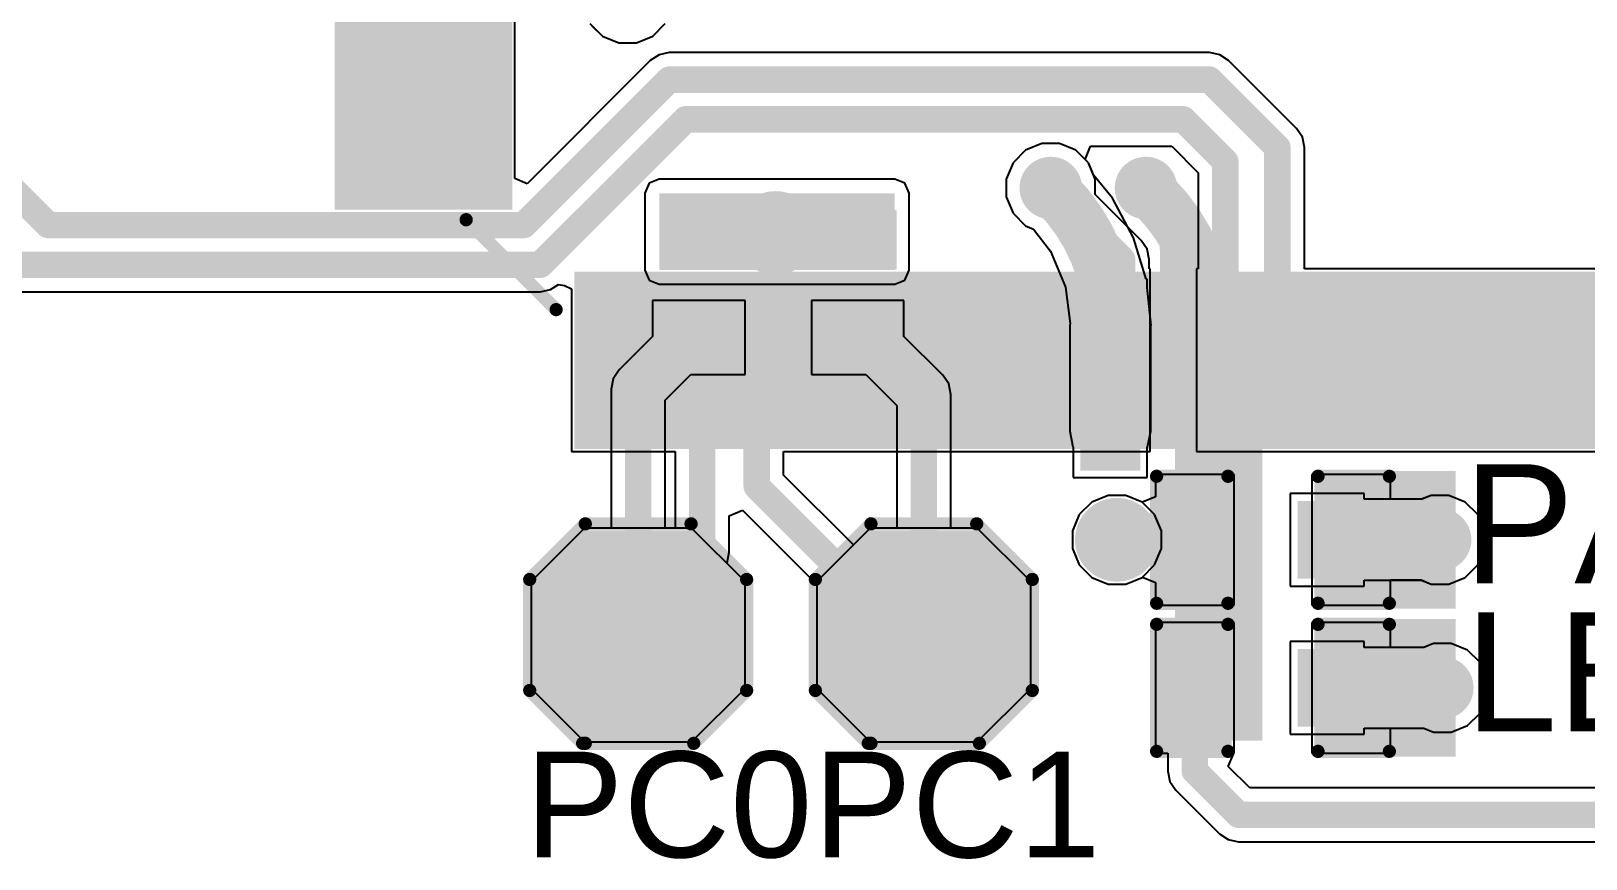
# Model space of a CAD drawing. Header units: millimetres. Extents: x -0.2 to 45, y 0 to 49.7.
# Drawn here: x 9 to 23.93, y 12.83 to 20.79 of the extents above; entities that cross this region are included whole.
import ezdxf

# ---------------------------------------------------------------- set-up
doc = ezdxf.new("R2010")
doc.units = ezdxf.units.MM
for name, color, linetype in [('BottomLayer', 5, 'Continuous'), ('BottomPaste', 16, 'Continuous'), ('BottomSolder', 6, 'Continuous'), ('MultiLayer', 9, 'Continuous'), ('PadHoleLayer', 156, 'Continuous'), ('TopLayer', 1, 'Continuous'), ('TopOverlay', 2, 'Continuous'), ('TopPaste', 8, 'Continuous'), ('TopSolder', 216, 'Continuous'), ('ViaHoleLayer', 16, 'Continuous')]:
    doc.layers.add(name, color=color, linetype=linetype)
doc.styles.add('Arial', font='', dxfattribs={"height": 0.2})
doc.styles.get('Arial').set_extended_font_data('Arial')

# ---------------------------------------------------------------- blocks, each defined once
blk = doc.blocks.new('T____P______TH_1_8___H_________0_92___11')
at = {"layer": 'BottomLayer'}
blk.add_hatch(color=5, dxfattribs=at).paths.add_polyline_path([(0.45, 0.9), (-0.45, 0.9), (-0.9, 0.45), (-0.9, -0.45), (-0.45, -0.9), (0.45, -0.9), (0.9, -0.45), (0.9, 0.45)])
at = {"layer": 'BottomSolder'}
blk.add_hatch(color=6, dxfattribs=at).paths.add_polyline_path([(0.501, 1.002), (-0.501, 1.002), (-1.002, 0.501), (-1.002, -0.501), (-0.501, -1.002), (0.501, -1.002), (1.002, -0.501), (1.002, 0.501)])
at = {"layer": 'MultiLayer'}
blk.add_hatch(color=9, dxfattribs=at).paths.add_polyline_path([(0.45, 0.9), (-0.45, 0.9), (-0.9, 0.45), (-0.9, -0.45), (-0.45, -0.9), (0.45, -0.9), (0.9, -0.45), (0.9, 0.45)])
at = {"layer": 'PadHoleLayer'}
h = blk.add_hatch(color=156, dxfattribs=at)
edge = h.paths.add_edge_path()
edge.add_arc((0, 0), 0.46, 0, 360)
at = {"layer": 'TopLayer'}
blk.add_hatch(color=1, dxfattribs=at).paths.add_polyline_path([(0.45, 0.9), (-0.45, 0.9), (-0.9, 0.45), (-0.9, -0.45), (-0.45, -0.9), (0.45, -0.9), (0.9, -0.45), (0.9, 0.45)])
at = {"layer": 'TopSolder'}
blk.add_hatch(color=216, dxfattribs=at).paths.add_polyline_path([(0.501, 1.002), (-0.501, 1.002), (-1.002, 0.501), (-1.002, -0.501), (-0.501, -1.002), (0.501, -1.002), (1.002, -0.501), (1.002, 0.501)])
at = {"layer": 'TopOverlay', "const_width": 0.127}
for points in [[(-1.041, 0.533), (-0.508, 1.067)], [(-0.508, 1.067), (0.508, 1.067)], [(0.508, 1.067), (1.041, 0.533)], [(-1.041, -0.533), (-1.041, 0.533)], [(1.041, -0.533), (1.041, 0.533)], [(-1.041, -0.533), (-0.533, -1.041)], [(0.533, -1.041), (1.041, -0.533)], [(-0.508, -1.041), (0.533, -1.041)]]:
    blk.add_lwpolyline(points, dxfattribs=at)
at = {"layer": 'TopOverlay', "const_width": 0.0635}
for points in [[(-0.54, 1.067, 1), (-0.476, 1.067, 1)], [(-0.54, 1.067, 1), (-0.476, 1.067, 1)], [(0.476, 1.067, 1), (0.54, 1.067, 1)], [(0.476, 1.067, 1), (0.54, 1.067, 1)], [(-1.073, 0.533, 1), (-1.01, 0.533, 1)], [(-1.073, 0.533, 1), (-1.01, 0.533, 1)], [(1.01, 0.533, 1), (1.073, 0.533, 1)], [(1.01, 0.533, 1), (1.073, 0.533, 1)], [(-1.073, -0.533, 1), (-1.01, -0.533, 1)], [(-1.073, -0.533, 1), (-1.01, -0.533, 1)], [(1.01, -0.533, 1), (1.073, -0.533, 1)], [(1.01, -0.533, 1), (1.073, -0.533, 1)], [(-0.565, -1.041, 1), (-0.502, -1.041, 1)], [(-0.54, -1.041, 1), (-0.476, -1.041, 1)], [(0.502, -1.041, 1), (0.565, -1.041, 1)], [(0.502, -1.041, 1), (0.565, -1.041, 1)]]:
    blk.add_lwpolyline(points, format="xyb", close=True, dxfattribs=at)
blk = doc.blocks.new('T____P______TH_1_8___H_________0_92___12')
at = {"layer": 'BottomLayer'}
blk.add_hatch(color=5, dxfattribs=at).paths.add_polyline_path([(0.45, 0.9), (-0.45, 0.9), (-0.9, 0.45), (-0.9, -0.45), (-0.45, -0.9), (0.45, -0.9), (0.9, -0.45), (0.9, 0.45)])
at = {"layer": 'BottomSolder'}
blk.add_hatch(color=6, dxfattribs=at).paths.add_polyline_path([(0.501, 1.002), (-0.501, 1.002), (-1.002, 0.501), (-1.002, -0.501), (-0.501, -1.002), (0.501, -1.002), (1.002, -0.501), (1.002, 0.501)])
at = {"layer": 'MultiLayer'}
blk.add_hatch(color=9, dxfattribs=at).paths.add_polyline_path([(0.45, 0.9), (-0.45, 0.9), (-0.9, 0.45), (-0.9, -0.45), (-0.45, -0.9), (0.45, -0.9), (0.9, -0.45), (0.9, 0.45)])
at = {"layer": 'PadHoleLayer'}
h = blk.add_hatch(color=156, dxfattribs=at)
edge = h.paths.add_edge_path()
edge.add_arc((0, 0), 0.46, 0, 360)
at = {"layer": 'TopLayer'}
blk.add_hatch(color=1, dxfattribs=at).paths.add_polyline_path([(0.45, 0.9), (-0.45, 0.9), (-0.9, 0.45), (-0.9, -0.45), (-0.45, -0.9), (0.45, -0.9), (0.9, -0.45), (0.9, 0.45)])
at = {"layer": 'TopSolder'}
blk.add_hatch(color=216, dxfattribs=at).paths.add_polyline_path([(0.501, 1.002), (-0.501, 1.002), (-1.002, 0.501), (-1.002, -0.501), (-0.501, -1.002), (0.501, -1.002), (1.002, -0.501), (1.002, 0.501)])
at = {"layer": 'TopOverlay', "const_width": 0.127}
for points in [[(-1.041, 0.533), (-0.508, 1.067)], [(-0.508, 1.067), (0.508, 1.067)], [(0.508, 1.067), (1.041, 0.533)], [(-1.041, -0.533), (-1.041, 0.533)], [(1.041, -0.533), (1.041, 0.533)], [(-1.041, -0.533), (-0.533, -1.041)], [(0.533, -1.041), (1.041, -0.533)], [(-0.508, -1.041), (0.533, -1.041)]]:
    blk.add_lwpolyline(points, dxfattribs=at)
at = {"layer": 'TopOverlay', "const_width": 0.0635}
for points in [[(-0.54, 1.067, 1), (-0.476, 1.067, 1)], [(-0.54, 1.067, 1), (-0.476, 1.067, 1)], [(0.476, 1.067, 1), (0.54, 1.067, 1)], [(0.476, 1.067, 1), (0.54, 1.067, 1)], [(-1.073, 0.533, 1), (-1.01, 0.533, 1)], [(-1.073, 0.533, 1), (-1.01, 0.533, 1)], [(1.01, 0.533, 1), (1.073, 0.533, 1)], [(1.01, 0.533, 1), (1.073, 0.533, 1)], [(-1.073, -0.533, 1), (-1.01, -0.533, 1)], [(-1.073, -0.533, 1), (-1.01, -0.533, 1)], [(1.01, -0.533, 1), (1.073, -0.533, 1)], [(1.01, -0.533, 1), (1.073, -0.533, 1)], [(-0.565, -1.041, 1), (-0.502, -1.041, 1)], [(-0.54, -1.041, 1), (-0.476, -1.041, 1)], [(0.502, -1.041, 1), (0.565, -1.041, 1)], [(0.502, -1.041, 1), (0.565, -1.041, 1)]]:
    blk.add_lwpolyline(points, format="xyb", close=True, dxfattribs=at)
blk = doc.blocks.new('R___0402_B_13')
at = {"layer": 'BottomLayer'}
for points in [[(-0.241, 0.318), (-0.241, -0.318), (-0.699, -0.318), (-0.699, 0.318)], [(0.699, 0.318), (0.699, -0.318), (0.241, -0.318), (0.241, 0.318)]]:
    blk.add_hatch(color=5, dxfattribs=at).paths.add_polyline_path(points)
at = {"layer": 'BottomPaste'}
for points in [[(-0.241, 0.318), (-0.241, -0.318), (-0.699, -0.318), (-0.699, 0.318)], [(0.699, 0.318), (0.699, -0.318), (0.241, -0.318), (0.241, 0.318)]]:
    blk.add_hatch(color=16, dxfattribs=at).paths.add_polyline_path(points)
at = {"layer": 'BottomSolder'}
for points in [[(-0.186, 0.373), (-0.186, -0.373), (-0.754, -0.373), (-0.754, 0.373)], [(0.754, 0.373), (0.754, -0.373), (0.186, -0.373), (0.186, 0.373)]]:
    blk.add_hatch(color=6, dxfattribs=at).paths.add_polyline_path(points)
blk = doc.blocks.new('R___0402_B_14')
at = {"layer": 'BottomLayer'}
for points in [[(-0.241, 0.318), (-0.241, -0.318), (-0.699, -0.318), (-0.699, 0.318)], [(0.699, 0.318), (0.699, -0.318), (0.241, -0.318), (0.241, 0.318)]]:
    blk.add_hatch(color=5, dxfattribs=at).paths.add_polyline_path(points)
at = {"layer": 'BottomPaste'}
for points in [[(-0.241, 0.318), (-0.241, -0.318), (-0.699, -0.318), (-0.699, 0.318)], [(0.699, 0.318), (0.699, -0.318), (0.241, -0.318), (0.241, 0.318)]]:
    blk.add_hatch(color=16, dxfattribs=at).paths.add_polyline_path(points)
at = {"layer": 'BottomSolder'}
for points in [[(-0.186, 0.373), (-0.186, -0.373), (-0.754, -0.373), (-0.754, 0.373)], [(0.754, 0.373), (0.754, -0.373), (0.186, -0.373), (0.186, 0.373)]]:
    blk.add_hatch(color=6, dxfattribs=at).paths.add_polyline_path(points)
blk = doc.blocks.new('TQFP_100_14_14__51')
at = {"layer": 'TopLayer'}
for points in [[(6.95, 3.65), (8.45, 3.65), (8.45, 3.35), (6.95, 3.35)], [(6.95, 3.15), (8.45, 3.15), (8.45, 2.85), (6.95, 2.85)], [(6.95, 2.65), (8.45, 2.65), (8.45, 2.35), (6.95, 2.35)], [(6.95, 2.15), (8.45, 2.15), (8.45, 1.85), (6.95, 1.85)], [(6.95, 1.65), (8.45, 1.65), (8.45, 1.35), (6.95, 1.35)], [(6.95, 1.15), (8.45, 1.15), (8.45, 0.85), (6.95, 0.85)], [(6.95, 0.65), (8.45, 0.65), (8.45, 0.35), (6.95, 0.35)], [(6.95, 0.15), (8.45, 0.15), (8.45, -0.15), (6.95, -0.15)], [(6.95, -0.35), (8.45, -0.35), (8.45, -0.65), (6.95, -0.65)], [(6.95, -0.85), (8.45, -0.85), (8.45, -1.15), (6.95, -1.15)], [(6.95, -1.35), (8.45, -1.35), (8.45, -1.65), (6.95, -1.65)], [(6.95, -1.85), (8.45, -1.85), (8.45, -2.15), (6.95, -2.15)], [(6.95, -2.35), (8.45, -2.35), (8.45, -2.65), (6.95, -2.65)], [(6.95, -2.85), (8.45, -2.85), (8.45, -3.15), (6.95, -3.15)], [(6.95, -3.35), (8.45, -3.35), (8.45, -3.65), (6.95, -3.65)], [(6.95, -3.85), (8.45, -3.85), (8.45, -4.15), (6.95, -4.15)], [(6.95, -4.35), (8.45, -4.35), (8.45, -4.65), (6.95, -4.65)], [(6.95, -4.85), (8.45, -4.85), (8.45, -5.15), (6.95, -5.15)], [(6.95, -5.35), (8.45, -5.35), (8.45, -5.65), (6.95, -5.65)], [(6.95, -5.85), (8.45, -5.85), (8.45, -6.15), (6.95, -6.15)], [(4.35, -8.45), (4.35, -6.95), (4.65, -6.95), (4.65, -8.45)], [(4.85, -8.45), (4.85, -6.95), (5.15, -6.95), (5.15, -8.45)], [(5.35, -8.45), (5.35, -6.95), (5.65, -6.95), (5.65, -8.45)], [(5.85, -8.45), (5.85, -6.95), (6.15, -6.95), (6.15, -8.45)]]:
    blk.add_hatch(color=1, dxfattribs=at).paths.add_polyline_path(points)
at = {"layer": 'TopPaste'}
for points in [[(6.95, 3.65), (8.45, 3.65), (8.45, 3.35), (6.95, 3.35)], [(6.95, 3.15), (8.45, 3.15), (8.45, 2.85), (6.95, 2.85)], [(6.95, 2.65), (8.45, 2.65), (8.45, 2.35), (6.95, 2.35)], [(6.95, 2.15), (8.45, 2.15), (8.45, 1.85), (6.95, 1.85)], [(6.95, 1.65), (8.45, 1.65), (8.45, 1.35), (6.95, 1.35)], [(6.95, 1.15), (8.45, 1.15), (8.45, 0.85), (6.95, 0.85)], [(6.95, 0.65), (8.45, 0.65), (8.45, 0.35), (6.95, 0.35)], [(6.95, 0.15), (8.45, 0.15), (8.45, -0.15), (6.95, -0.15)], [(6.95, -0.35), (8.45, -0.35), (8.45, -0.65), (6.95, -0.65)], [(6.95, -0.85), (8.45, -0.85), (8.45, -1.15), (6.95, -1.15)], [(6.95, -1.35), (8.45, -1.35), (8.45, -1.65), (6.95, -1.65)], [(6.95, -1.85), (8.45, -1.85), (8.45, -2.15), (6.95, -2.15)], [(6.95, -2.35), (8.45, -2.35), (8.45, -2.65), (6.95, -2.65)], [(6.95, -2.85), (8.45, -2.85), (8.45, -3.15), (6.95, -3.15)], [(6.95, -3.35), (8.45, -3.35), (8.45, -3.65), (6.95, -3.65)], [(6.95, -3.85), (8.45, -3.85), (8.45, -4.15), (6.95, -4.15)], [(6.95, -4.35), (8.45, -4.35), (8.45, -4.65), (6.95, -4.65)], [(6.95, -4.85), (8.45, -4.85), (8.45, -5.15), (6.95, -5.15)], [(6.95, -5.35), (8.45, -5.35), (8.45, -5.65), (6.95, -5.65)], [(6.95, -5.85), (8.45, -5.85), (8.45, -6.15), (6.95, -6.15)], [(4.35, -8.45), (4.35, -6.95), (4.65, -6.95), (4.65, -8.45)], [(4.85, -8.45), (4.85, -6.95), (5.15, -6.95), (5.15, -8.45)], [(5.35, -8.45), (5.35, -6.95), (5.65, -6.95), (5.65, -8.45)], [(5.85, -8.45), (5.85, -6.95), (6.15, -6.95), (6.15, -8.45)]]:
    blk.add_hatch(color=8, dxfattribs=at).paths.add_polyline_path(points)
at = {"layer": 'TopSolder'}
for points in [[(6.848, 3.752), (8.552, 3.752), (8.552, 3.248), (6.848, 3.248)], [(6.848, 3.252), (8.552, 3.252), (8.552, 2.748), (6.848, 2.748)], [(6.848, 2.752), (8.552, 2.752), (8.552, 2.248), (6.848, 2.248)], [(6.848, 2.252), (8.552, 2.252), (8.552, 1.748), (6.848, 1.748)], [(6.848, 1.752), (8.552, 1.752), (8.552, 1.248), (6.848, 1.248)], [(6.848, 1.252), (8.552, 1.252), (8.552, 0.748), (6.848, 0.748)], [(6.848, 0.752), (8.552, 0.752), (8.552, 0.248), (6.848, 0.248)], [(6.848, 0.252), (8.552, 0.252), (8.552, -0.252), (6.848, -0.252)], [(6.848, -0.248), (8.552, -0.248), (8.552, -0.752), (6.848, -0.752)], [(6.848, -0.748), (8.552, -0.748), (8.552, -1.252), (6.848, -1.252)], [(6.848, -1.248), (8.552, -1.248), (8.552, -1.752), (6.848, -1.752)], [(6.848, -1.748), (8.552, -1.748), (8.552, -2.252), (6.848, -2.252)], [(6.848, -2.248), (8.552, -2.248), (8.552, -2.752), (6.848, -2.752)], [(6.848, -2.748), (8.552, -2.748), (8.552, -3.252), (6.848, -3.252)], [(6.848, -3.248), (8.552, -3.248), (8.552, -3.752), (6.848, -3.752)], [(6.848, -3.748), (8.552, -3.748), (8.552, -4.252), (6.848, -4.252)], [(6.848, -4.248), (8.552, -4.248), (8.552, -4.752), (6.848, -4.752)], [(6.848, -4.748), (8.552, -4.748), (8.552, -5.252), (6.848, -5.252)], [(6.848, -5.248), (8.552, -5.248), (8.552, -5.752), (6.848, -5.752)], [(6.848, -5.748), (8.552, -5.748), (8.552, -6.252), (6.848, -6.252)], [(4.248, -8.552), (4.248, -6.848), (4.752, -6.848), (4.752, -8.552)], [(4.748, -8.552), (4.748, -6.848), (5.252, -6.848), (5.252, -8.552)], [(5.248, -8.552), (5.248, -6.848), (5.752, -6.848), (5.752, -8.552)], [(5.748, -8.552), (5.748, -6.848), (6.252, -6.848), (6.252, -8.552)]]:
    blk.add_hatch(color=216, dxfattribs=at).paths.add_polyline_path(points)
at = {"layer": 'TopOverlay', "const_width": 0.127}
blk.add_lwpolyline([(6.35, -7.29), (7.214, -6.426)], dxfattribs=at)
at = {"layer": 'TopOverlay', "const_width": 0.0635}
for points in [[(7.182, -6.426, 1), (7.245, -6.426, 1)], [(6.318, -7.29, 1), (6.382, -7.29, 1)]]:
    blk.add_lwpolyline(points, format="xyb", close=True, dxfattribs=at)
blk = doc.blocks.new('R___0402_B_62')
at = {"layer": 'BottomLayer'}
for points in [[(-0.241, 0.317), (-0.241, -0.318), (-0.699, -0.318), (-0.699, 0.317)], [(0.699, 0.317), (0.699, -0.318), (0.241, -0.318), (0.241, 0.317)]]:
    blk.add_hatch(color=5, dxfattribs=at).paths.add_polyline_path(points)
at = {"layer": 'BottomPaste'}
for points in [[(-0.241, 0.317), (-0.241, -0.318), (-0.699, -0.318), (-0.699, 0.317)], [(0.699, 0.317), (0.699, -0.318), (0.241, -0.318), (0.241, 0.317)]]:
    blk.add_hatch(color=16, dxfattribs=at).paths.add_polyline_path(points)
at = {"layer": 'BottomSolder'}
for points in [[(-0.186, 0.373), (-0.186, -0.373), (-0.754, -0.373), (-0.754, 0.373)], [(0.754, 0.373), (0.754, -0.373), (0.186, -0.373), (0.186, 0.373)]]:
    blk.add_hatch(color=6, dxfattribs=at).paths.add_polyline_path(points)
blk = doc.blocks.new('R___0402_B_63')
at = {"layer": 'BottomLayer'}
for points in [[(-0.241, 0.317), (-0.241, -0.318), (-0.699, -0.318), (-0.699, 0.317)], [(0.699, 0.317), (0.699, -0.318), (0.241, -0.318), (0.241, 0.317)]]:
    blk.add_hatch(color=5, dxfattribs=at).paths.add_polyline_path(points)
at = {"layer": 'BottomPaste'}
for points in [[(-0.241, 0.317), (-0.241, -0.318), (-0.699, -0.318), (-0.699, 0.317)], [(0.699, 0.317), (0.699, -0.318), (0.241, -0.318), (0.241, 0.317)]]:
    blk.add_hatch(color=16, dxfattribs=at).paths.add_polyline_path(points)
at = {"layer": 'BottomSolder'}
for points in [[(-0.186, 0.373), (-0.186, -0.373), (-0.754, -0.373), (-0.754, 0.373)], [(0.754, 0.373), (0.754, -0.373), (0.186, -0.373), (0.186, 0.373)]]:
    blk.add_hatch(color=6, dxfattribs=at).paths.add_polyline_path(points)
blk = doc.blocks.new('LED_0603_66')
at = {"layer": 'TopLayer'}
for points in [[(-1, 0.5), (-0.5, 0.5), (-0.5, -0.5), (-1, -0.5)], [(0.5, 0.5), (1, 0.5), (1, -0.5), (0.5, -0.5)]]:
    blk.add_hatch(color=1, dxfattribs=at).paths.add_polyline_path(points)
at = {"layer": 'TopOverlay'}
blk.add_hatch(color=2, dxfattribs=at).paths.add_polyline_path([(1.118, -0.66), (1.753, -0.66), (1.753, 0.66), (1.118, 0.66)])
at = {"layer": 'TopPaste'}
for points in [[(-1, 0.5), (-0.5, 0.5), (-0.5, -0.5), (-1, -0.5)], [(0.5, 0.5), (1, 0.5), (1, -0.5), (0.5, -0.5)]]:
    blk.add_hatch(color=8, dxfattribs=at).paths.add_polyline_path(points)
at = {"layer": 'TopSolder'}
for points in [[(-1.102, 0.602), (-0.398, 0.602), (-0.398, -0.602), (-1.102, -0.602)], [(0.398, 0.602), (1.102, 0.602), (1.102, -0.602), (0.398, -0.602)]]:
    blk.add_hatch(color=216, dxfattribs=at).paths.add_polyline_path(points)
at = {"layer": 'TopOverlay', "const_width": 0.127}
for points in [[(-1.118, -0.61), (-1.118, 0.61)], [(-1.118, 0.61), (-0.432, 0.61)], [(0.432, 0.61), (1.118, 0.61)], [(1.118, -0.61), (1.118, 0.61)], [(-1.118, -0.61), (-0.432, -0.61)], [(0.432, -0.61), (1.118, -0.61)]]:
    blk.add_lwpolyline(points, dxfattribs=at)
at = {"layer": 'TopOverlay', "const_width": 0.0635}
for points in [[(-1.149, 0.61, 1), (-1.086, 0.61, 1)], [(-1.149, 0.61, 1), (-1.086, 0.61, 1)], [(-0.464, 0.61, 1), (-0.4, 0.61, 1)], [(0.4, 0.61, 1), (0.464, 0.61, 1)], [(1.086, 0.61, 1), (1.149, 0.61, 1)], [(1.086, 0.61, 1), (1.149, 0.61, 1)], [(-1.149, -0.61, 1), (-1.086, -0.61, 1)], [(-1.149, -0.61, 1), (-1.086, -0.61, 1)], [(-0.464, -0.61, 1), (-0.4, -0.61, 1)], [(0.4, -0.61, 1), (0.464, -0.61, 1)], [(1.086, -0.61, 1), (1.149, -0.61, 1)], [(1.086, -0.61, 1), (1.149, -0.61, 1)]]:
    blk.add_lwpolyline(points, format="xyb", close=True, dxfattribs=at)
blk = doc.blocks.new('LED_0603_67')
at = {"layer": 'TopLayer'}
for points in [[(-1, 0.5), (-0.5, 0.5), (-0.5, -0.5), (-1, -0.5)], [(0.5, 0.5), (1, 0.5), (1, -0.5), (0.5, -0.5)]]:
    blk.add_hatch(color=1, dxfattribs=at).paths.add_polyline_path(points)
at = {"layer": 'TopOverlay'}
blk.add_hatch(color=2, dxfattribs=at).paths.add_polyline_path([(1.118, -0.66), (1.753, -0.66), (1.753, 0.66), (1.118, 0.66)])
at = {"layer": 'TopPaste'}
for points in [[(-1, 0.5), (-0.5, 0.5), (-0.5, -0.5), (-1, -0.5)], [(0.5, 0.5), (1, 0.5), (1, -0.5), (0.5, -0.5)]]:
    blk.add_hatch(color=8, dxfattribs=at).paths.add_polyline_path(points)
at = {"layer": 'TopSolder'}
for points in [[(-1.102, 0.602), (-0.398, 0.602), (-0.398, -0.602), (-1.102, -0.602)], [(0.398, 0.602), (1.102, 0.602), (1.102, -0.602), (0.398, -0.602)]]:
    blk.add_hatch(color=216, dxfattribs=at).paths.add_polyline_path(points)
at = {"layer": 'TopOverlay', "const_width": 0.127}
for points in [[(-1.118, -0.61), (-1.118, 0.61)], [(-1.118, 0.61), (-0.432, 0.61)], [(0.432, 0.61), (1.118, 0.61)], [(1.118, -0.61), (1.118, 0.61)], [(-1.118, -0.61), (-0.432, -0.61)], [(0.432, -0.61), (1.118, -0.61)]]:
    blk.add_lwpolyline(points, dxfattribs=at)
at = {"layer": 'TopOverlay', "const_width": 0.0635}
for points in [[(-1.149, 0.61, 1), (-1.086, 0.61, 1)], [(-1.149, 0.61, 1), (-1.086, 0.61, 1)], [(-0.464, 0.61, 1), (-0.4, 0.61, 1)], [(0.4, 0.61, 1), (0.464, 0.61, 1)], [(1.086, 0.61, 1), (1.149, 0.61, 1)], [(1.086, 0.61, 1), (1.149, 0.61, 1)], [(-1.149, -0.61, 1), (-1.086, -0.61, 1)], [(-1.149, -0.61, 1), (-1.086, -0.61, 1)], [(-0.464, -0.61, 1), (-0.4, -0.61, 1)], [(0.4, -0.61, 1), (0.464, -0.61, 1)], [(1.086, -0.61, 1), (1.149, -0.61, 1)], [(1.086, -0.61, 1), (1.149, -0.61, 1)]]:
    blk.add_lwpolyline(points, format="xyb", close=True, dxfattribs=at)
blk = doc.blocks.new('C___0402_B_84')
at = {"layer": 'BottomLayer'}
for points in [[(-0.241, 0.317), (-0.241, -0.318), (-0.699, -0.318), (-0.699, 0.317)], [(0.699, 0.317), (0.699, -0.318), (0.241, -0.318), (0.241, 0.317)]]:
    blk.add_hatch(color=5, dxfattribs=at).paths.add_polyline_path(points)
at = {"layer": 'BottomPaste'}
for points in [[(-0.241, 0.317), (-0.241, -0.318), (-0.699, -0.318), (-0.699, 0.317)], [(0.699, 0.317), (0.699, -0.318), (0.241, -0.318), (0.241, 0.317)]]:
    blk.add_hatch(color=16, dxfattribs=at).paths.add_polyline_path(points)
at = {"layer": 'BottomSolder'}
for points in [[(-0.181, 0.377), (-0.181, -0.377), (-0.758, -0.377), (-0.758, 0.377)], [(0.758, 0.377), (0.758, -0.377), (0.181, -0.377), (0.181, 0.377)]]:
    blk.add_hatch(color=6, dxfattribs=at).paths.add_polyline_path(points)
blk = doc.blocks.new('C___0402_B_85')
at = {"layer": 'BottomLayer'}
for points in [[(-0.241, 0.317), (-0.241, -0.318), (-0.699, -0.318), (-0.699, 0.317)], [(0.699, 0.317), (0.699, -0.318), (0.241, -0.318), (0.241, 0.317)]]:
    blk.add_hatch(color=5, dxfattribs=at).paths.add_polyline_path(points)
at = {"layer": 'BottomPaste'}
for points in [[(-0.241, 0.317), (-0.241, -0.318), (-0.699, -0.318), (-0.699, 0.317)], [(0.699, 0.317), (0.699, -0.318), (0.241, -0.318), (0.241, 0.317)]]:
    blk.add_hatch(color=16, dxfattribs=at).paths.add_polyline_path(points)
at = {"layer": 'BottomSolder'}
for points in [[(-0.181, 0.377), (-0.181, -0.377), (-0.758, -0.377), (-0.758, 0.377)], [(0.758, 0.377), (0.758, -0.377), (0.181, -0.377), (0.181, 0.377)]]:
    blk.add_hatch(color=6, dxfattribs=at).paths.add_polyline_path(points)

msp = doc.modelspace()

# ---------------------------------------------------------------- hatches: boundary and pattern name
at = {"layer": 'BottomLayer'}
h = msp.add_hatch(color=5, dxfattribs=at)
edge = h.paths.add_edge_path()
edge.add_arc((18.796, 19.279), 0.3, 0, 360)
h = msp.add_hatch(color=5, dxfattribs=at)
edge = h.paths.add_edge_path()
edge.add_arc((19.71, 19.279), 0.3, 0, 360)
for points in [[(15.037, 18.491), (17.297, 18.491), (17.297, 19.228), (15.037, 19.228)], [(19.99, 13.97), (20.828, 13.97), (20.828, 17.882), (19.99, 17.882)]]:
    msp.add_hatch(color=5, dxfattribs=at).paths.add_polyline_path(points)
h = msp.add_hatch(color=5, dxfattribs=at)
edge = h.paths.add_edge_path()
edge.add_arc((16.154, 18.847), 0.3, 0, 360)
h = msp.add_hatch(color=5, dxfattribs=at)
edge = h.paths.add_edge_path()
edge.add_arc((19.431, 15.9), 0.3, 0, 360)
h = msp.add_hatch(color=5, dxfattribs=at)
edge = h.paths.add_edge_path()
edge.add_arc((22.535, 15.9), 0.3, 0, 360)
h = msp.add_hatch(color=5, dxfattribs=at)
edge = h.paths.add_edge_path()
edge.add_arc((22.556, 14.478), 0.3, 0, 360)
at = {"layer": 'BottomSolder'}
h = msp.add_hatch(color=6, dxfattribs=at)
edge = h.paths.add_edge_path()
edge.add_arc((16.154, 18.847), 0.402, 0, 360)
h = msp.add_hatch(color=6, dxfattribs=at)
edge = h.paths.add_edge_path()
edge.add_arc((19.431, 15.9), 0.402, 0, 360)
at = {"layer": 'TopLayer'}
h = msp.add_hatch(color=1, dxfattribs=at)
edge = h.paths.add_edge_path()
edge.add_arc((18.796, 19.279), 0.3, 0, 360)
h = msp.add_hatch(color=1, dxfattribs=at)
edge = h.paths.add_edge_path()
edge.add_arc((19.71, 19.279), 0.3, 0, 360)
h = msp.add_hatch(color=1, dxfattribs=at)
edge = h.paths.add_edge_path()
edge.add_arc((16.154, 18.847), 0.3, 0, 360)
h = msp.add_hatch(color=1, dxfattribs=at)
edge = h.paths.add_edge_path()
edge.add_arc((19.431, 15.9), 0.3, 0, 360)
h = msp.add_hatch(color=1, dxfattribs=at)
edge = h.paths.add_edge_path()
edge.add_arc((22.535, 15.9), 0.3, 0, 360)
h = msp.add_hatch(color=1, dxfattribs=at)
edge = h.paths.add_edge_path()
edge.add_arc((22.556, 14.478), 0.3, 0, 360)
at = {"layer": 'TopSolder'}
h = msp.add_hatch(color=216, dxfattribs=at)
edge = h.paths.add_edge_path()
edge.add_arc((16.154, 18.847), 0.402, 0, 360)
h = msp.add_hatch(color=216, dxfattribs=at)
edge = h.paths.add_edge_path()
edge.add_arc((19.431, 15.9), 0.402, 0, 360)
at = {"layer": 'ViaHoleLayer'}
h = msp.add_hatch(color=16, dxfattribs=at)
edge = h.paths.add_edge_path()
edge.add_arc((18.796, 19.279), 0.15, 0, 360)
h = msp.add_hatch(color=16, dxfattribs=at)
edge = h.paths.add_edge_path()
edge.add_arc((19.71, 19.279), 0.15, 0, 360)
h = msp.add_hatch(color=16, dxfattribs=at)
edge = h.paths.add_edge_path()
edge.add_arc((16.154, 18.847), 0.15, 0, 360)
h = msp.add_hatch(color=16, dxfattribs=at)
edge = h.paths.add_edge_path()
edge.add_arc((19.431, 15.9), 0.15, 0, 360)
h = msp.add_hatch(color=16, dxfattribs=at)
edge = h.paths.add_edge_path()
edge.add_arc((22.535, 15.9), 0.15, 0, 360)
h = msp.add_hatch(color=16, dxfattribs=at)
edge = h.paths.add_edge_path()
edge.add_arc((22.556, 14.478), 0.15, 0, 360)

# ---------------------------------------------------------------- linework, layer by layer
at = {"layer": 'BottomLayer'}
for p, q in [((14.37, 20.859), (14.49, 20.738)), ((14.974, 20.738), (15.094, 20.859)), ((14.49, 20.738), (14.647, 20.673)), ((14.647, 20.673), (14.817, 20.673)), ((14.817, 20.673), (14.974, 20.738)), ((18.554, 19.641), (18.434, 19.52)), ((18.711, 19.706), (18.554, 19.641)), ((18.881, 19.706), (18.711, 19.706)), ((19.038, 19.641), (18.881, 19.706)), ((19.158, 19.52), (19.038, 19.641)), ((18.434, 19.52), (18.369, 19.364)), ((19.208, 19.4), (19.158, 19.52)), ((14.94, 19.325), (14.899, 19.228)), ((15.037, 19.365), (14.94, 19.325)), ((17.297, 19.365), (15.037, 19.365)), ((17.395, 19.325), (17.297, 19.365)), ((17.435, 19.228), (17.395, 19.325)), ((18.369, 19.364), (18.369, 19.194)), ((19.388, 19.18), (19.208, 19.4)), ((14.899, 19.228), (14.899, 18.491)), ((17.435, 18.491), (17.435, 19.228)), ((18.369, 19.194), (18.434, 19.037)), ((19.592, 18.8), (19.388, 19.18)), ((18.434, 19.037), (18.554, 18.917)), ((18.554, 18.917), (18.631, 18.885)), ((18.631, 18.885), (18.795, 18.672)), ((18.795, 18.672), (18.937, 18.327)), ((19.712, 18.402), (19.592, 18.8)), ((14.899, 18.491), (14.94, 18.394)), ((14.94, 18.394), (15.037, 18.354)), ((17.297, 18.354), (17.395, 18.394)), ((17.395, 18.394), (17.435, 18.491)), ((19.723, 18.402), (19.712, 18.402)), ((19.723, 18.323), (19.723, 18.402)), ((15.037, 18.354), (17.297, 18.354)), ((18.937, 18.327), (18.983, 17.979)), ((19.759, 17.958), (19.723, 18.323)), ((15.862, 18.199), (14.973, 18.199)), ((14.973, 18.199), (14.973, 17.854)), ((15.862, 17.488), (15.862, 18.199)), ((17.386, 18.199), (16.497, 18.199)), ((16.497, 18.199), (16.497, 17.488)), ((17.386, 17.854), (17.386, 18.199)), ((18.983, 17.979), (18.979, 17.958)), ((18.979, 17.958), (18.979, 16.942)), ((19.756, 16.942), (19.756, 17.958)), ((19.756, 17.958), (19.759, 17.958)), ((14.973, 17.854), (14.65, 17.531)), ((17.76, 17.481), (17.386, 17.854)), ((14.65, 17.531), (14.594, 17.447)), ((15.093, 17.241), (15.34, 17.488)), ((15.34, 17.488), (15.862, 17.488)), ((16.497, 17.488), (17.02, 17.488)), ((17.02, 17.488), (17.318, 17.19)), ((17.816, 17.397), (17.76, 17.481)), ((14.594, 17.447), (14.575, 17.348)), ((14.575, 17.348), (14.575, 16.013)), ((17.836, 17.297), (17.816, 17.397)), ((15.093, 16.013), (15.093, 17.241)), ((17.318, 17.19), (17.318, 16.013)), ((17.836, 16.013), (17.836, 17.297)), ((18.979, 16.942), (19.009, 16.793)), ((19.726, 16.793), (19.756, 16.942)), ((19.009, 16.793), (19.012, 16.788)), ((19.012, 16.788), (19.012, 16.497)), ((19.723, 16.788), (19.726, 16.793)), ((19.723, 16.497), (19.723, 16.788)), ((19.012, 16.497), (19.723, 16.497)), ((19.346, 16.327), (19.189, 16.262)), ((19.516, 16.327), (19.346, 16.327)), ((19.673, 16.262), (19.516, 16.327)), ((21.806, 16.345), (21.095, 16.345)), ((21.095, 16.345), (21.095, 15.456)), ((21.806, 16.289), (21.806, 16.345)), ((22.357, 16.289), (21.806, 16.289)), ((22.45, 16.327), (22.357, 16.289)), ((22.62, 16.327), (22.45, 16.327)), ((22.776, 16.262), (22.62, 16.327)), ((19.069, 16.142), (19.004, 15.985)), ((19.189, 16.262), (19.069, 16.142)), ((19.793, 16.142), (19.673, 16.262)), ((19.858, 15.985), (19.793, 16.142)), ((22.897, 16.142), (22.776, 16.262)), ((22.962, 15.985), (22.897, 16.142)), ((14.32, 16.013), (13.807, 15.499)), ((14.575, 16.013), (14.32, 16.013)), ((15.347, 16.013), (15.093, 16.013)), ((15.861, 15.499), (15.347, 16.013)), ((17.063, 16.013), (16.55, 15.499)), ((17.318, 16.013), (17.063, 16.013)), ((18.09, 16.013), (17.836, 16.013)), ((18.604, 15.499), (18.09, 16.013)), ((19.004, 15.985), (19.004, 15.815)), ((19.858, 15.815), (19.858, 15.985)), ((22.962, 15.815), (22.962, 15.985)), ((19.004, 15.815), (19.069, 15.659)), ((19.793, 15.659), (19.858, 15.815)), ((22.897, 15.659), (22.962, 15.815)), ((19.069, 15.659), (19.189, 15.538)), ((19.189, 15.538), (19.346, 15.473)), ((19.516, 15.473), (19.673, 15.538)), ((19.673, 15.538), (19.793, 15.659)), ((22.62, 15.473), (22.776, 15.538)), ((22.776, 15.538), (22.897, 15.659)), ((13.807, 15.499), (13.807, 14.473)), ((15.861, 14.473), (15.861, 15.499)), ((16.55, 15.499), (16.55, 14.473)), ((18.604, 14.473), (18.604, 15.499)), ((19.346, 15.473), (19.516, 15.473)), ((21.095, 15.456), (21.806, 15.456)), ((21.806, 15.456), (21.806, 15.512)), ((21.806, 15.512), (22.357, 15.512)), ((22.357, 15.512), (22.45, 15.473)), ((22.45, 15.473), (22.62, 15.473)), ((21.806, 14.922), (21.095, 14.922)), ((21.095, 14.922), (21.095, 14.034)), ((21.806, 14.866), (21.806, 14.922)), ((22.378, 14.866), (21.806, 14.866)), ((22.471, 14.905), (22.378, 14.866)), ((22.641, 14.905), (22.471, 14.905)), ((22.798, 14.84), (22.641, 14.905)), ((22.918, 14.72), (22.798, 14.84)), ((22.983, 14.563), (22.918, 14.72)), ((22.983, 14.393), (22.983, 14.563)), ((13.807, 14.473), (14.32, 13.959)), ((15.347, 13.959), (15.861, 14.473)), ((16.55, 14.473), (17.063, 13.959)), ((18.09, 13.959), (18.604, 14.473)), ((22.918, 14.236), (22.983, 14.393)), ((22.798, 14.116), (22.918, 14.236)), ((21.806, 14.034), (21.806, 14.09)), ((21.806, 14.09), (22.378, 14.09)), ((22.378, 14.09), (22.471, 14.051)), ((22.471, 14.051), (22.641, 14.051)), ((22.641, 14.051), (22.798, 14.116)), ((14.32, 13.959), (15.347, 13.959)), ((17.063, 13.959), (18.09, 13.959)), ((21.095, 14.034), (21.806, 14.034))]:
    msp.add_line(p, q, dxfattribs=at)
for points, const_width in [([(18.796, 19.279), (18.838, 19.237)], 0.508), ([(19.71, 19.279), (19.795, 19.194)], 0.508), ([(16.129, 18.821), (16.154, 18.847)], 0.508), ([(19.368, 16.942), (19.368, 17.958)], 0.508), ([(14.834, 17.348), (15.329, 17.843)], 0.254), ([(15.329, 17.843), (15.418, 17.843)], 0.254), ([(16.942, 17.843), (17.031, 17.843)], 0.254), ([(17.031, 17.843), (17.577, 17.297)], 0.254), ([(14.834, 14.986), (14.834, 17.348)], 0.254), ([(17.577, 14.986), (17.577, 17.297)], 0.254), ([(21.68, 15.9), (22.535, 15.9)], 0.508), ([(21.68, 14.478), (22.556, 14.478)], 0.508)]:
    msp.add_lwpolyline(points, dxfattribs=dict(at, const_width=const_width))
for points, const_width in [([(18.669, 19.279, 1), (18.923, 19.279, 1)], 0.254), ([(18.711, 19.237, 1), (18.965, 19.237, 1)], 0.254), ([(18.711, 19.237, 1), (18.965, 19.237, 1)], 0.254), ([(19.583, 19.279, 1), (19.837, 19.279, 1)], 0.254), ([(19.668, 19.194, 1), (19.922, 19.194, 1)], 0.254), ([(19.668, 19.194, 1), (19.922, 19.194, 1)], 0.254), ([(16.002, 18.821, 1), (16.256, 18.821, 1)], 0.254), ([(16.027, 18.847, 1), (16.281, 18.847, 1)], 0.254), ([(19.241, 17.958, 1), (19.495, 17.958, 1)], 0.254), ([(19.241, 17.958, 1), (19.495, 17.958, 1)], 0.254), ([(20.18, 17.958, 1), (20.434, 17.958, 1)], 0.254), ([(15.265, 17.843, 1), (15.392, 17.843, 1)], 0.127), ([(15.265, 17.843, 1), (15.392, 17.843, 1)], 0.127), ([(15.354, 17.843, 1), (15.481, 17.843, 1)], 0.127), ([(16.878, 17.843, 1), (17.005, 17.843, 1)], 0.127), ([(16.967, 17.843, 1), (17.094, 17.843, 1)], 0.127), ([(16.967, 17.843, 1), (17.094, 17.843, 1)], 0.127), ([(14.77, 17.348, 1), (14.897, 17.348, 1)], 0.127), ([(14.77, 17.348, 1), (14.897, 17.348, 1)], 0.127), ([(17.513, 17.297, 1), (17.64, 17.297, 1)], 0.127), ([(17.513, 17.297, 1), (17.64, 17.297, 1)], 0.127), ([(19.241, 16.942, 1), (19.495, 16.942, 1)], 0.254), ([(21.553, 15.9, 1), (21.807, 15.9, 1)], 0.254), ([(22.408, 15.9, 1), (22.662, 15.9, 1)], 0.254), ([(14.77, 14.986, 1), (14.897, 14.986, 1)], 0.127), ([(17.513, 14.986, 1), (17.64, 14.986, 1)], 0.127), ([(21.553, 14.478, 1), (21.807, 14.478, 1)], 0.254), ([(22.429, 14.478, 1), (22.683, 14.478, 1)], 0.254)]:
    msp.add_lwpolyline(points, format="xyb", close=True, dxfattribs=dict(at, const_width=const_width))
at = {"layer": 'BottomLayer', "const_width": 0.508}
for points in [[(18.838, 19.237, -0.198912), (19.368, 17.958)], [(19.795, 19.194, -0.198912), (20.307, 17.958)]]:
    msp.add_lwpolyline(points, format="xyb", dxfattribs=at)
at = {"layer": 'TopLayer'}
for p, q in [((13.649, 20.047), (13.649, 21.065)), ((14.387, 20.841), (14.49, 20.738)), ((14.974, 20.738), (15.094, 20.859)), ((14.49, 20.738), (14.647, 20.673)), ((14.647, 20.673), (14.817, 20.673)), ((14.817, 20.673), (14.974, 20.738)), ((14.95, 20.503), (13.767, 19.32)), ((15.034, 20.559), (14.95, 20.503)), ((15.133, 20.579), (15.034, 20.559)), ((20.32, 20.579), (15.133, 20.579)), ((20.419, 20.559), (20.32, 20.579)), ((20.503, 20.503), (20.419, 20.559)), ((21.156, 19.851), (20.503, 20.503)), ((13.649, 19.369), (13.649, 20.047)), ((21.212, 19.767), (21.156, 19.851)), ((21.231, 19.668), (21.212, 19.767)), ((19.125, 19.553), (19.178, 19.68)), ((19.178, 19.68), (19.959, 19.68)), ((19.959, 19.68), (20.213, 19.425)), ((21.231, 18.501), (21.231, 19.668)), ((19.158, 19.52), (19.125, 19.553)), ((19.223, 19.364), (19.158, 19.52)), ((20.213, 19.425), (20.213, 18.501)), ((13.767, 19.32), (13.649, 19.369)), ((19.223, 19.218), (19.223, 19.364)), ((19.665, 18.776), (19.223, 19.218)), ((19.721, 18.692), (19.665, 18.776)), ((19.741, 18.593), (19.721, 18.692)), ((19.741, 18.501), (19.741, 18.593)), ((19.749, 18.501), (19.741, 18.501)), ((19.749, 16.747), (19.749, 18.501)), ((20.213, 18.501), (20.195, 18.501)), ((20.195, 18.501), (20.195, 16.747)), ((26.749, 18.501), (21.231, 18.501)), ((8.839, 18.283), (13.894, 18.283)), ((13.894, 18.283), (13.993, 18.303)), ((13.993, 18.303), (14.068, 18.353)), ((14.068, 18.353), (14.125, 18.341)), ((14.125, 18.341), (14.195, 18.311)), ((14.195, 18.311), (14.195, 16.747)), ((14.195, 16.747), (15.19, 16.747)), ((15.19, 16.747), (15.19, 16.013)), ((16.231, 16.52), (16.231, 16.747)), ((16.231, 16.747), (19.749, 16.747)), ((20.195, 16.747), (26.749, 16.747)), ((16.901, 15.85), (16.231, 16.52)), ((20.557, 16.527), (19.803, 16.527)), ((19.803, 16.527), (19.803, 16.312)), ((20.557, 15.273), (20.557, 16.527)), ((22.057, 16.527), (21.303, 16.527)), ((21.303, 16.527), (21.303, 15.273)), ((22.057, 16.291), (22.057, 16.527)), ((19.346, 16.327), (19.189, 16.262)), ((19.516, 16.327), (19.346, 16.327)), ((19.673, 16.262), (19.516, 16.327)), ((19.803, 16.312), (19.676, 16.26)), ((22.361, 16.291), (22.057, 16.291)), ((22.45, 16.327), (22.361, 16.291)), ((22.62, 16.327), (22.45, 16.327)), ((22.776, 16.262), (22.62, 16.327)), ((15.708, 16.131), (15.835, 16.183)), ((15.708, 15.78), (15.708, 16.131)), ((15.835, 16.183), (16.55, 15.469)), ((19.069, 16.142), (19.004, 15.985)), ((19.189, 16.262), (19.069, 16.142)), ((19.676, 16.26), (19.673, 16.262)), ((22.897, 16.142), (22.776, 16.262)), ((22.962, 15.985), (22.897, 16.142)), ((14.32, 16.013), (13.807, 15.499)), ((15.19, 16.013), (14.32, 16.013)), ((17.063, 16.013), (16.901, 15.85)), ((18.09, 16.013), (17.063, 16.013)), ((18.604, 15.499), (18.09, 16.013)), ((19.004, 15.985), (19.004, 15.815)), ((22.962, 15.815), (22.962, 15.985)), ((15.685, 15.675), (15.689, 15.68)), ((15.689, 15.68), (15.708, 15.78)), ((19.004, 15.815), (19.069, 15.659)), ((22.897, 15.659), (22.962, 15.815)), ((15.861, 15.499), (15.685, 15.675)), ((19.069, 15.659), (19.189, 15.538)), ((19.189, 15.538), (19.346, 15.473)), ((19.516, 15.473), (19.673, 15.538)), ((19.673, 15.538), (19.676, 15.541)), ((19.676, 15.541), (19.803, 15.489)), ((22.62, 15.473), (22.776, 15.538)), ((22.776, 15.538), (22.897, 15.659)), ((13.807, 15.499), (13.807, 14.473)), ((15.861, 14.473), (15.861, 15.499)), ((16.55, 15.469), (16.55, 14.473)), ((18.604, 14.473), (18.604, 15.499)), ((19.346, 15.473), (19.516, 15.473)), ((19.803, 15.489), (19.803, 15.273)), ((22.057, 15.273), (22.057, 15.514)), ((22.057, 15.514), (22.352, 15.514)), ((22.352, 15.514), (22.45, 15.473)), ((22.45, 15.473), (22.62, 15.473)), ((19.803, 15.273), (20.557, 15.273)), ((21.303, 15.273), (22.057, 15.273)), ((20.557, 15.105), (19.803, 15.105)), ((19.803, 15.105), (19.803, 13.851)), ((20.557, 13.851), (20.557, 15.105)), ((22.057, 15.105), (21.303, 15.105)), ((21.303, 15.105), (21.303, 13.851)), ((22.057, 14.866), (22.057, 15.105)), ((22.378, 14.866), (22.057, 14.866)), ((22.471, 14.905), (22.378, 14.866)), ((22.641, 14.905), (22.471, 14.905)), ((22.798, 14.84), (22.641, 14.905)), ((22.918, 14.72), (22.798, 14.84)), ((22.983, 14.563), (22.918, 14.72)), ((22.983, 14.393), (22.983, 14.563)), ((13.807, 14.473), (14.32, 13.959)), ((15.347, 13.959), (15.861, 14.473)), ((16.55, 14.473), (17.063, 13.959)), ((18.09, 13.959), (18.604, 14.473)), ((22.918, 14.236), (22.983, 14.393)), ((22.798, 14.116), (22.918, 14.236)), ((22.057, 13.851), (22.057, 14.09)), ((22.057, 14.09), (22.378, 14.09)), ((22.378, 14.09), (22.471, 14.051)), ((22.471, 14.051), (22.641, 14.051)), ((22.641, 14.051), (22.798, 14.116)), ((14.32, 13.959), (15.347, 13.959)), ((17.063, 13.959), (18.09, 13.959)), ((19.803, 13.851), (19.921, 13.851)), ((19.921, 13.851), (19.921, 13.679)), ((20.5, 13.724), (20.553, 13.851)), ((20.553, 13.851), (20.557, 13.851)), ((21.303, 13.851), (22.057, 13.851)), ((19.921, 13.679), (19.94, 13.579)), ((20.707, 13.518), (20.5, 13.724)), ((19.94, 13.579), (19.996, 13.495)), ((19.996, 13.495), (20.416, 13.076)), ((26.715, 13.518), (20.707, 13.518)), ((20.416, 13.076), (20.5, 13.02)), ((20.5, 13.02), (20.599, 13)), ((20.599, 13), (26.822, 13))]:
    msp.add_line(p, q, dxfattribs=at)
for points, const_width in [([(7.493, 20.599), (9.169, 18.923)], 0.254), ([(13.736, 18.923), (15.133, 20.32)], 0.254), ([(15.133, 20.32), (20.32, 20.32)], 0.254), ([(20.32, 20.32), (20.972, 19.668)], 0.254), ([(13.894, 18.542), (15.291, 19.939)], 0.254), ([(15.291, 19.939), (20.066, 19.939)], 0.254), ([(20.066, 19.939), (20.472, 19.533)], 0.254), ([(20.972, 17.624), (20.972, 19.668)], 0.254), ([(20.472, 17.624), (20.472, 19.533)], 0.254), ([(18.796, 19.279), (19.482, 18.593)], 0.254), ([(9.169, 18.923), (13.736, 18.923)], 0.254), ([(8.839, 18.542), (13.894, 18.542)], 0.254), ([(19.482, 17.633), (19.482, 18.593)], 0.254), ([(19.972, 18.646), (19.972, 18.49)], 0.254), ([(19.972, 17.624), (19.972, 18.49)], 0.254), ([(19.449, 17.647), (19.472, 17.624)], 0.254), ([(15.449, 17.601), (15.472, 17.624)], 0.254), ([(15.449, 15.78), (15.449, 17.601)], 0.254), ([(15.972, 16.413), (15.972, 17.624)], 0.254), ([(19.472, 17.624), (19.482, 17.633)], 0.254), ([(15.972, 16.413), (17.399, 14.986)], 0.254), ([(21.768, 15.902), (22.533, 15.902)], 0.508), ([(22.533, 15.902), (22.535, 15.9)], 0.508), ([(19.431, 15.9), (20.18, 15.9)], 0.254), ([(14.656, 14.986), (15.449, 15.78)], 0.254), ([(14.656, 14.986), (14.656, 15.451)], 0.254), ([(21.763, 14.478), (22.556, 14.478)], 0.508), ([(20.18, 13.679), (20.18, 14.478)], 0.254), ([(20.18, 13.679), (20.599, 13.259)], 0.254), ([(20.599, 13.259), (26.822, 13.259)], 0.254)]:
    msp.add_lwpolyline(points, dxfattribs=dict(at, const_width=const_width))
for points, const_width in [([(15.069, 20.32, 1), (15.196, 20.32, 1)], 0.127), ([(15.069, 20.32, 1), (15.196, 20.32, 1)], 0.127), ([(20.257, 20.32, 1), (20.384, 20.32, 1)], 0.127), ([(20.257, 20.32, 1), (20.384, 20.32, 1)], 0.127), ([(15.227, 19.939, 1), (15.354, 19.939, 1)], 0.127), ([(15.227, 19.939, 1), (15.354, 19.939, 1)], 0.127), ([(20.003, 19.939, 1), (20.13, 19.939, 1)], 0.127), ([(20.003, 19.939, 1), (20.13, 19.939, 1)], 0.127), ([(20.909, 19.668, 1), (21.036, 19.668, 1)], 0.127), ([(20.909, 19.668, 1), (21.036, 19.668, 1)], 0.127), ([(20.409, 19.533, 1), (20.536, 19.533, 1)], 0.127), ([(20.409, 19.533, 1), (20.536, 19.533, 1)], 0.127), ([(18.733, 19.279, 1), (18.86, 19.279, 1)], 0.127), ([(19.647, 19.279, 1), (19.774, 19.279, 1)], 0.127), ([(9.106, 18.923, 1), (9.233, 18.923, 1)], 0.127), ([(9.106, 18.923, 1), (9.233, 18.923, 1)], 0.127), ([(13.672, 18.923, 1), (13.799, 18.923, 1)], 0.127), ([(13.672, 18.923, 1), (13.799, 18.923, 1)], 0.127), ([(13.83, 18.542, 1), (13.957, 18.542, 1)], 0.127), ([(13.83, 18.542, 1), (13.957, 18.542, 1)], 0.127), ([(19.418, 18.593, 1), (19.545, 18.593, 1)], 0.127), ([(19.418, 18.593, 1), (19.545, 18.593, 1)], 0.127), ([(19.909, 18.646, 1), (20.036, 18.646, 1)], 0.127), ([(19.909, 18.646, 1), (20.036, 18.646, 1)], 0.127), ([(19.909, 18.49, 1), (20.036, 18.49, 1)], 0.127), ([(19.909, 18.49, 1), (20.036, 18.49, 1)], 0.127), ([(19.386, 17.647, 1), (19.513, 17.647, 1)], 0.127), ([(15.386, 17.601, 1), (15.513, 17.601, 1)], 0.127), ([(15.386, 17.601, 1), (15.513, 17.601, 1)], 0.127), ([(15.409, 17.624, 1), (15.536, 17.624, 1)], 0.127), ([(15.909, 17.624, 1), (16.036, 17.624, 1)], 0.127), ([(19.409, 17.624, 1), (19.536, 17.624, 1)], 0.127), ([(19.409, 17.624, 1), (19.536, 17.624, 1)], 0.127), ([(19.418, 17.633, 1), (19.545, 17.633, 1)], 0.127), ([(19.418, 17.633, 1), (19.545, 17.633, 1)], 0.127), ([(19.909, 17.624, 1), (20.036, 17.624, 1)], 0.127), ([(20.409, 17.624, 1), (20.536, 17.624, 1)], 0.127), ([(20.909, 17.624, 1), (21.036, 17.624, 1)], 0.127), ([(15.909, 16.413, 1), (16.036, 16.413, 1)], 0.127), ([(15.909, 16.413, 1), (16.036, 16.413, 1)], 0.127), ([(21.641, 15.902, 1), (21.895, 15.902, 1)], 0.254), ([(22.406, 15.902, 1), (22.66, 15.902, 1)], 0.254), ([(22.406, 15.902, 1), (22.66, 15.902, 1)], 0.254), ([(22.408, 15.9, 1), (22.662, 15.9, 1)], 0.254), ([(19.368, 15.9, 1), (19.495, 15.9, 1)], 0.127), ([(20.116, 15.9, 1), (20.243, 15.9, 1)], 0.127), ([(15.386, 15.78, 1), (15.513, 15.78, 1)], 0.127), ([(15.386, 15.78, 1), (15.513, 15.78, 1)], 0.127), ([(14.592, 15.451, 1), (14.719, 15.451, 1)], 0.127), ([(14.592, 14.986, 1), (14.719, 14.986, 1)], 0.127), ([(14.592, 14.986, 1), (14.719, 14.986, 1)], 0.127), ([(17.336, 14.986, 1), (17.463, 14.986, 1)], 0.127), ([(21.636, 14.478, 1), (21.89, 14.478, 1)], 0.254), ([(22.429, 14.478, 1), (22.683, 14.478, 1)], 0.254), ([(20.116, 14.478, 1), (20.243, 14.478, 1)], 0.127), ([(20.116, 13.679, 1), (20.243, 13.679, 1)], 0.127), ([(20.116, 13.679, 1), (20.243, 13.679, 1)], 0.127), ([(20.536, 13.259, 1), (20.663, 13.259, 1)], 0.127), ([(20.536, 13.259, 1), (20.663, 13.259, 1)], 0.127)]:
    msp.add_lwpolyline(points, format="xyb", close=True, dxfattribs=dict(at, const_width=const_width))
at = {"layer": 'TopLayer', "const_width": 0.254}
msp.add_lwpolyline([(19.71, 19.279, -0.198912), (19.972, 18.646)], format="xyb", dxfattribs=at)

# ---------------------------------------------------------------- block references
at = {"rotation": 270}
for name, p in [('TQFP_100_14_14__51', (20.472, 25.324)), ('R___0402_B_13', (15.418, 18.313)), ('R___0402_B_14', (16.942, 18.313))]:
    msp.add_blockref(name, p, dxfattribs=at)
for name, p in [('C___0402_B_84', (19.837, 17.958)), ('C___0402_B_85', (19.837, 16.942)), ('LED_0603_67', (20.93, 15.9)), ('R___0402_B_63', (20.98, 15.9)), ('T____P______TH_1_8___H_________0_92___11', (14.834, 14.986)), ('T____P______TH_1_8___H_________0_92___12', (17.577, 14.986)), ('LED_0603_66', (20.93, 14.478)), ('R___0402_B_62', (20.98, 14.478))]:
    msp.add_blockref(name, p)

# ---------------------------------------------------------------- texts
at = {"layer": 'TopOverlay', "style": 'Arial'}
for s, height, p in [('PALM_LED', 1.143, (22.758, 15.483)), ('LED_PIN', 1.143, (22.771, 14.06)), ('PC0', 1.016, (13.746, 12.85)), ('PC1', 1.016, (16.514, 12.849))]:
    msp.add_text(s, height=height, rotation=360, dxfattribs=at).set_placement(p)

doc.saveas('drawing.dxf')
